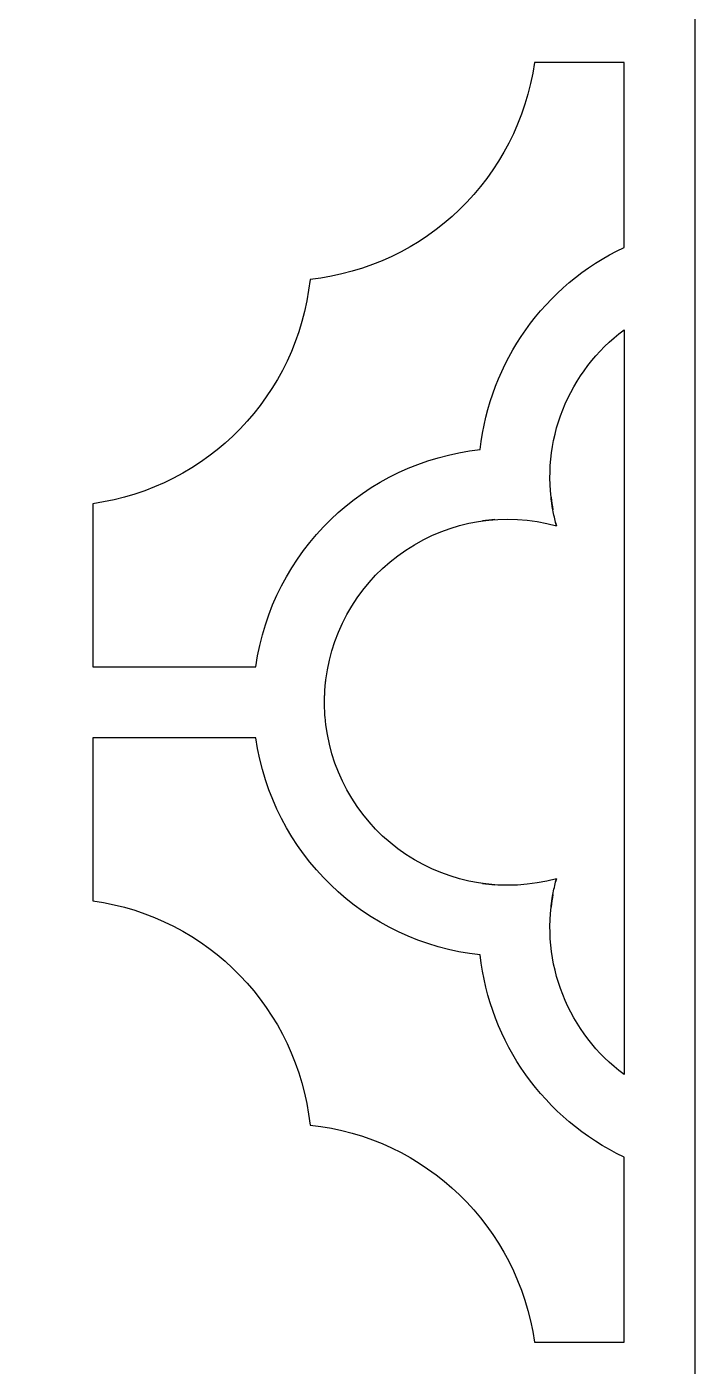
# Model space of a CAD drawing. Header units: centimetres. Extents: x -14 to -8.1, y -9 to 2.2.
# Drawn here: x -9.098 to -8.101, y -7.401 to -5.4 of the extents above; entities that cross this region are included whole.
import ezdxf

# ---------------------------------------------------------------- set-up
doc = ezdxf.new("R2010")
doc.units = ezdxf.units.CM
doc.header["$MEASUREMENT"] = 0
doc.layers.add('layer 1', color=7, linetype='Continuous')

msp = doc.modelspace()

# ---------------------------------------------------------------- linework, layer by layer
at = {"layer": 'layer 1', "lineweight": 30}
for points, knots in [([(-14.04071, 2.23468), (-14.04071, 2.23468), (-13.9345, 2.23468), (-13.9345, 2.23468), (-13.9345, 2.23468), (-13.9345, 2.23468), (-8.20693, 2.23468), (-8.20693, 2.23468), (-8.20693, 2.23468), (-8.20693, 2.23468), (-8.10073, 2.23468), (-8.10073, 2.23468), (-8.10073, 2.23468), (-8.10073, 2.23468), (-8.10073, 2.12848), (-8.10073, 2.12848), (-8.10073, 2.12848), (-8.10073, 2.12848), (-8.10073, -8.89401), (-8.10073, -8.89401), (-8.10073, -8.89401), (-8.10073, -8.89401), (-8.10073, -9.00021), (-8.10073, -9.00021), (-8.10073, -9.00021), (-8.10073, -9.00021), (-8.20693, -9.00021), (-8.20693, -9.00021), (-8.20693, -9.00021), (-8.20693, -9.00021), (-13.9345, -9.00021), (-13.9345, -9.00021), (-13.9345, -9.00021), (-13.9345, -9.00021), (-14.04071, -9.00021), (-14.04071, -9.00021), (-14.04071, -9.00021), (-14.04071, -9.00021), (-14.04071, -8.89401), (-14.04071, -8.89401), (-14.04071, -8.89401), (-14.04071, -8.89401), (-14.04071, 2.12848), (-14.04071, 2.12848), (-14.04071, 2.12848), (-14.04071, 2.12848), (-14.04071, 2.23468), (-14.04071, 2.23468)], [0, 0, 0, 0, 0.0769231, 0.0769231, 0.0769231, 0.0769231, 0.1538462, 0.1538462, 0.1538462, 0.1538462, 0.2307692, 0.2307692, 0.2307692, 0.2307692, 0.3076923, 0.3076923, 0.3076923, 0.3076923, 0.3846154, 0.3846154, 0.3846154, 0.3846154, 0.4615385, 0.4615385, 0.4615385, 0.4615385, 0.5384615, 0.5384615, 0.5384615, 0.5384615, 0.6153846, 0.6153846, 0.6153846, 0.6153846, 0.6923077, 0.6923077, 0.6923077, 0.6923077, 0.7692308, 0.7692308, 0.7692308, 0.7692308, 0.8461538, 0.8461538, 0.8461538, 0.8461538, 1, 1, 1, 1]), ([(-8.20693, -5.72989), (-8.32606, -5.78655), (-8.40729, -5.90078), (-8.42156, -6.03193), (-8.42156, -6.03193), (-8.59442, -6.05055), (-8.73244, -6.18402), (-8.7565, -6.35621), (-8.7565, -6.35621), (-8.7565, -6.35621), (-8.85093, -6.35621), (-8.85093, -6.35621), (-8.85093, -6.35621), (-8.85093, -6.35621), (-8.99993, -6.35621), (-8.99993, -6.35621), (-8.99993, -6.35621), (-8.99993, -6.35621), (-8.99993, -6.2676), (-8.99993, -6.2676), (-8.99993, -6.2676), (-8.99993, -6.2676), (-8.99993, -6.19018), (-8.99993, -6.19018), (-8.99993, -6.19018), (-8.99993, -6.19018), (-8.99993, -6.16403), (-8.99993, -6.16403), (-8.99993, -6.16403), (-8.99993, -6.16403), (-8.99993, -6.11276), (-8.99993, -6.11276), (-8.99993, -6.11276), (-8.82778, -6.08856), (-8.69415, -5.9507), (-8.67566, -5.77783), (-8.67566, -5.77783), (-8.50281, -5.75922), (-8.36479, -5.62574), (-8.34073, -5.45355), (-8.34073, -5.45355), (-8.34073, -5.45355), (-8.24642, -5.45355), (-8.24642, -5.45355), (-8.24642, -5.45355), (-8.24642, -5.45355), (-8.21714, -5.45355), (-8.21714, -5.45355), (-8.21714, -5.45355), (-8.21714, -5.45355), (-8.20693, -5.45355), (-8.20693, -5.45355), (-8.20693, -5.45355), (-8.20693, -5.45355), (-8.20693, -5.72989), (-8.20693, -5.72989)], [0, 0, 0, 0, 0.0666667, 0.0666667, 0.0666667, 0.0666667, 0.1333333, 0.1333333, 0.1333333, 0.1333333, 0.2, 0.2, 0.2, 0.2, 0.2666667, 0.2666667, 0.2666667, 0.2666667, 0.3333333, 0.3333333, 0.3333333, 0.3333333, 0.4, 0.4, 0.4, 0.4, 0.4666667, 0.4666667, 0.4666667, 0.4666667, 0.5333333, 0.5333333, 0.5333333, 0.5333333, 0.6, 0.6, 0.6, 0.6, 0.6666667, 0.6666667, 0.6666667, 0.6666667, 0.7333333, 0.7333333, 0.7333333, 0.7333333, 0.8, 0.8, 0.8, 0.8, 0.8666667, 0.8666667, 0.8666667, 0.8666667, 1, 1, 1, 1]), ([(-8.20693, -6.96536), (-8.24794, -6.93492), (-8.27964, -6.89359), (-8.29843, -6.84609), (-8.29843, -6.84609), (-8.31721, -6.79858), (-8.3223, -6.74673), (-8.31312, -6.69648), (-8.31312, -6.69648), (-8.31426, -6.70275), (-8.31518, -6.70905), (-8.31588, -6.71538), (-8.31588, -6.71538), (-8.31509, -6.70815), (-8.314, -6.70095), (-8.31263, -6.6938), (-8.31263, -6.6938), (-8.31126, -6.68675), (-8.30963, -6.67976), (-8.30772, -6.67284), (-8.30772, -6.67284), (-8.30772, -6.67284), (-8.30907, -6.67779), (-8.30907, -6.67779), (-8.30907, -6.67779), (-8.30907, -6.67779), (-8.30778, -6.67285), (-8.30778, -6.67285), (-8.30778, -6.67285), (-8.38437, -6.69398), (-8.46643, -6.68073), (-8.53252, -6.63662), (-8.53252, -6.63662), (-8.59862, -6.5925), (-8.64223, -6.5217), (-8.65196, -6.44283), (-8.65196, -6.44283), (-8.65196, -6.44283), (-8.65215, -6.44117), (-8.65215, -6.44117), (-8.65215, -6.44117), (-8.65248, -6.43841), (-8.65276, -6.43564), (-8.653, -6.43287), (-8.653, -6.43287), (-8.653, -6.43287), (-8.65337, -6.42786), (-8.65337, -6.42786), (-8.65337, -6.42786), (-8.65337, -6.42786), (-8.65349, -6.42617), (-8.65349, -6.42617), (-8.65349, -6.42617), (-8.65349, -6.42617), (-8.65369, -6.42287), (-8.65369, -6.42287), (-8.65369, -6.42287), (-8.65369, -6.42287), (-8.65376, -6.42115), (-8.65376, -6.42115), (-8.65376, -6.42115), (-8.65376, -6.42115), (-8.65384, -6.419), (-8.65384, -6.419), (-8.65384, -6.419), (-8.65384, -6.419), (-8.65387, -6.41776), (-8.65387, -6.41776), (-8.65387, -6.41776), (-8.65387, -6.41776), (-8.65393, -6.41634), (-8.65393, -6.41634), (-8.65393, -6.41634), (-8.65393, -6.41634), (-8.65395, -6.41458), (-8.65395, -6.41458), (-8.65395, -6.41458), (-8.65395, -6.41458), (-8.65396, -6.4135), (-8.65396, -6.4135), (-8.65396, -6.4135), (-8.65396, -6.4135), (-8.654, -6.41182), (-8.654, -6.41182), (-8.654, -6.41182), (-8.654, -6.41182), (-8.65401, -6.41013), (-8.65401, -6.41013), (-8.65401, -6.41013), (-8.65401, -6.41013), (-8.65401, -6.40845), (-8.65401, -6.40845), (-8.65401, -6.40845), (-8.65401, -6.40845), (-8.654, -6.40672), (-8.654, -6.40672), (-8.654, -6.40672), (-8.654, -6.40672), (-8.65398, -6.40529), (-8.65398, -6.40529), (-8.65398, -6.40529), (-8.65398, -6.40529), (-8.65396, -6.40419), (-8.65396, -6.40419), (-8.65396, -6.40419), (-8.65396, -6.40419), (-8.65393, -6.4025), (-8.65393, -6.4025), (-8.65393, -6.4025), (-8.65393, -6.4025), (-8.65387, -6.4008), (-8.65387, -6.4008), (-8.65387, -6.4008), (-8.65387, -6.4008), (-8.65384, -6.39958), (-8.65384, -6.39958), (-8.65384, -6.39958), (-8.65384, -6.39958), (-8.65379, -6.39826), (-8.65379, -6.39826), (-8.65379, -6.39826), (-8.65379, -6.39826), (-8.65373, -6.39658), (-8.65373, -6.39658), (-8.65373, -6.39658), (-8.65373, -6.39658), (-8.65349, -6.39244), (-8.65349, -6.39244), (-8.65349, -6.39244), (-8.65349, -6.39244), (-8.65337, -6.39069), (-8.65337, -6.39069), (-8.65337, -6.39069), (-8.65337, -6.39069), (-8.65307, -6.38652), (-8.65307, -6.38652), (-8.65307, -6.38652), (-8.65307, -6.38652), (-8.65235, -6.37904), (-8.65235, -6.37904), (-8.65235, -6.37904), (-8.65235, -6.37904), (-8.65215, -6.37739), (-8.65215, -6.37739), (-8.65215, -6.37739), (-8.65215, -6.37739), (-8.65196, -6.37574), (-8.65196, -6.37574), (-8.65196, -6.37574), (-8.64226, -6.29686), (-8.59861, -6.22609), (-8.53251, -6.18196), (-8.53251, -6.18196), (-8.46643, -6.13785), (-8.38437, -6.12465), (-8.30778, -6.14576), (-8.30778, -6.14576), (-8.30778, -6.14576), (-8.30907, -6.14082), (-8.30907, -6.14082), (-8.30907, -6.14082), (-8.30907, -6.14082), (-8.30778, -6.14577), (-8.30778, -6.14577), (-8.30778, -6.14577), (-8.30963, -6.13884), (-8.31124, -6.13185), (-8.31262, -6.12481), (-8.31262, -6.12481), (-8.314, -6.11766), (-8.31509, -6.11046), (-8.31588, -6.10323), (-8.31588, -6.10323), (-8.31518, -6.10956), (-8.31426, -6.11586), (-8.31312, -6.12213), (-8.31312, -6.12213), (-8.3223, -6.07187), (-8.3172, -6.02001), (-8.29842, -5.9725), (-8.29842, -5.9725), (-8.27964, -5.92499), (-8.24794, -5.88366), (-8.20693, -5.8532), (-8.20693, -5.8532), (-8.20693, -5.8532), (-8.20693, -6.96537), (-8.20693, -6.96537)], [0, 0, 0, 0, 0.0208333, 0.0208333, 0.0208333, 0.0208333, 0.0416667, 0.0416667, 0.0416667, 0.0416667, 0.0625, 0.0625, 0.0625, 0.0625, 0.0833333, 0.0833333, 0.0833333, 0.0833333, 0.1041667, 0.1041667, 0.1041667, 0.1041667, 0.125, 0.125, 0.125, 0.125, 0.1458333, 0.1458333, 0.1458333, 0.1458333, 0.1666667, 0.1666667, 0.1666667, 0.1666667, 0.1875, 0.1875, 0.1875, 0.1875, 0.2083333, 0.2083333, 0.2083333, 0.2083333, 0.2291667, 0.2291667, 0.2291667, 0.2291667, 0.25, 0.25, 0.25, 0.25, 0.2708333, 0.2708333, 0.2708333, 0.2708333, 0.2916667, 0.2916667, 0.2916667, 0.2916667, 0.3125, 0.3125, 0.3125, 0.3125, 0.3333333, 0.3333333, 0.3333333, 0.3333333, 0.3541667, 0.3541667, 0.3541667, 0.3541667, 0.375, 0.375, 0.375, 0.375, 0.3958333, 0.3958333, 0.3958333, 0.3958333, 0.4166667, 0.4166667, 0.4166667, 0.4166667, 0.4375, 0.4375, 0.4375, 0.4375, 0.4583333, 0.4583333, 0.4583333, 0.4583333, 0.4791667, 0.4791667, 0.4791667, 0.4791667, 0.5, 0.5, 0.5, 0.5, 0.5208333, 0.5208333, 0.5208333, 0.5208333, 0.5416667, 0.5416667, 0.5416667, 0.5416667, 0.5625, 0.5625, 0.5625, 0.5625, 0.5833333, 0.5833333, 0.5833333, 0.5833333, 0.6041667, 0.6041667, 0.6041667, 0.6041667, 0.625, 0.625, 0.625, 0.625, 0.6458333, 0.6458333, 0.6458333, 0.6458333, 0.6666667, 0.6666667, 0.6666667, 0.6666667, 0.6875, 0.6875, 0.6875, 0.6875, 0.7083333, 0.7083333, 0.7083333, 0.7083333, 0.7291667, 0.7291667, 0.7291667, 0.7291667, 0.75, 0.75, 0.75, 0.75, 0.7708333, 0.7708333, 0.7708333, 0.7708333, 0.7916667, 0.7916667, 0.7916667, 0.7916667, 0.8125, 0.8125, 0.8125, 0.8125, 0.8333333, 0.8333333, 0.8333333, 0.8333333, 0.8541667, 0.8541667, 0.8541667, 0.8541667, 0.875, 0.875, 0.875, 0.875, 0.8958333, 0.8958333, 0.8958333, 0.8958333, 0.9166667, 0.9166667, 0.9166667, 0.9166667, 0.9375, 0.9375, 0.9375, 0.9375, 0.9583333, 0.9583333, 0.9583333, 0.9583333, 1, 1, 1, 1]), ([(-8.41807, -6.13849), (-8.412, -6.13766), (-8.4059, -6.13703), (-8.39979, -6.1366), (-8.39979, -6.1366), (-8.4059, -6.13703), (-8.412, -6.13766), (-8.41807, -6.13849)], [0, 0, 0, 0, 0.3333333, 0.3333333, 0.3333333, 0.3333333, 1, 1, 1, 1]), ([(-8.20693, -7.36505), (-8.20693, -7.36505), (-8.21714, -7.36505), (-8.21714, -7.36505), (-8.21714, -7.36505), (-8.21714, -7.36505), (-8.24642, -7.36505), (-8.24642, -7.36505), (-8.24642, -7.36505), (-8.24642, -7.36505), (-8.34073, -7.36505), (-8.34073, -7.36505), (-8.34073, -7.36505), (-8.36493, -7.19289), (-8.5028, -7.05926), (-8.67566, -7.04078), (-8.67566, -7.04078), (-8.69428, -6.86793), (-8.82776, -6.72991), (-8.99993, -6.70585), (-8.99993, -6.70585), (-8.99993, -6.70585), (-8.99993, -6.65455), (-8.99993, -6.65455), (-8.99993, -6.65455), (-8.99993, -6.65455), (-8.99993, -6.62843), (-8.99993, -6.62843), (-8.99993, -6.62843), (-8.99993, -6.62843), (-8.99993, -6.55101), (-8.99993, -6.55101), (-8.99993, -6.55101), (-8.99993, -6.55101), (-8.99993, -6.4624), (-8.99993, -6.4624), (-8.99993, -6.4624), (-8.99993, -6.4624), (-8.85093, -6.4624), (-8.85093, -6.4624), (-8.85093, -6.4624), (-8.85093, -6.4624), (-8.7565, -6.4624), (-8.7565, -6.4624), (-8.7565, -6.4624), (-8.73231, -6.63456), (-8.59443, -6.7682), (-8.42156, -6.78668), (-8.42156, -6.78668), (-8.40724, -6.91782), (-8.32609, -7.0321), (-8.20693, -7.0887), (-8.20693, -7.0887), (-8.20693, -7.0887), (-8.20693, -7.36505), (-8.20693, -7.36505)], [0, 0, 0, 0, 0.0666667, 0.0666667, 0.0666667, 0.0666667, 0.1333333, 0.1333333, 0.1333333, 0.1333333, 0.2, 0.2, 0.2, 0.2, 0.2666667, 0.2666667, 0.2666667, 0.2666667, 0.3333333, 0.3333333, 0.3333333, 0.3333333, 0.4, 0.4, 0.4, 0.4, 0.4666667, 0.4666667, 0.4666667, 0.4666667, 0.5333333, 0.5333333, 0.5333333, 0.5333333, 0.6, 0.6, 0.6, 0.6, 0.6666667, 0.6666667, 0.6666667, 0.6666667, 0.7333333, 0.7333333, 0.7333333, 0.7333333, 0.8, 0.8, 0.8, 0.8, 0.8666667, 0.8666667, 0.8666667, 0.8666667, 1, 1, 1, 1]), ([(-8.41807, -6.68011), (-8.41199, -6.68093), (-8.4059, -6.68156), (-8.39979, -6.68201), (-8.39979, -6.68201), (-8.4059, -6.68156), (-8.412, -6.68093), (-8.41807, -6.68011)], [0, 0, 0, 0, 0.3333333, 0.3333333, 0.3333333, 0.3333333, 1, 1, 1, 1])]:
    msp.add_open_spline(points, degree=3, knots=knots, dxfattribs=at)

doc.saveas('drawing.dxf')
